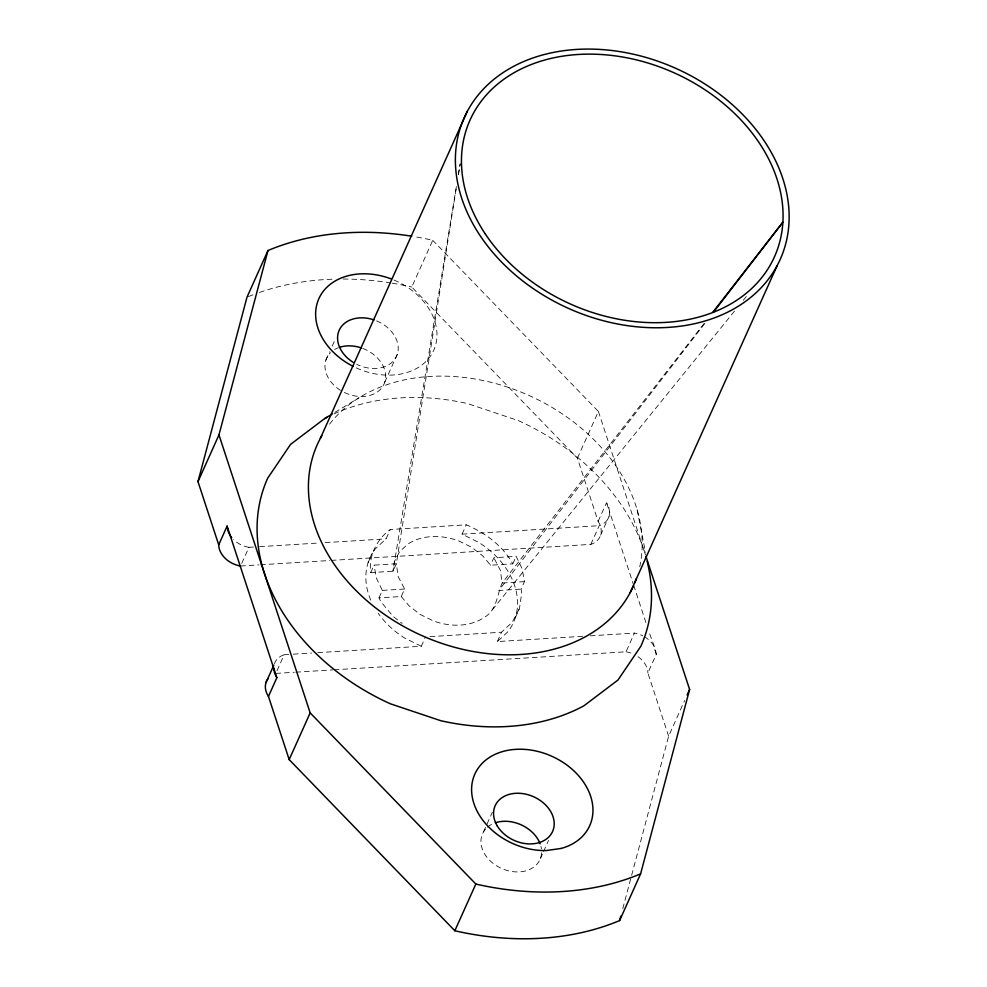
<?xml version="1.0" encoding="UTF-8"?>
<svg xmlns="http://www.w3.org/2000/svg" width="987" height="987" viewBox="0 0 987 987"><rect width="100%" height="100%" fill="white"/><g stroke="black" fill="none" stroke-linecap="round" stroke-linejoin="round"><path stroke-width="0.74" stroke-dasharray="4.93 3.7" d="M456.376 186.531L392.974 571.239L394.405 561.48L399.513 551.819L407.791 544.133A55.099 41.836 24.2 0 1 458.869 540.975L471.749 547.353L482.865 556.014L490.514 565.206L512.796 563.836C502.778 545.7 485.135 532.77 466.271 524.813L390.272 529.513C376.837 539.198 368.41 556.014 370.705 572.608L392.974 571.239L396.342 563.762L456.537 186.58M515.251 617.899L519.458 608.56L521.741 592.866L521.087 589.103L524.442 581.639L522.222 568.894L516.152 556.36L493.87 557.741L490.514 565.206M458.486 174.415L460.189 163.768L458.387 174.415M622.772 908.694L668.618 736.191L684.67 700.462M325.883 360.119L329.658 351.705M332.187 346.104L335.333 339.096M241.753 563.343L248.946 547.316L253.523 547.032M331.188 560.406L590.794 544.38A22.43 17.038 24.2 0 0 598.134 521.37L577.407 458.19L411.752 287.044L432.75 240.322A259.988 197.4 24.2 0 0 413.22 236.461M384.733 382.265L397.329 354.234M276.989 670.741L284.194 654.726L291.807 654.258M368.139 562.528L372.333 553.189M370.705 572.608L374.061 565.132L396.342 563.762L398.168 576.531L404.633 589.029L401.265 596.506L378.983 597.888L380.785 601.577L393.073 616.369L402.153 623.439M370.804 600.195A78.713 59.763 24.2 0 1 375.442 548.723L386.077 538.853L390.272 529.513M378.983 597.888L382.351 590.411L376.294 577.901L374.061 565.132M582.638 636.307L497.325 641.575L507.947 631.705A78.713 59.763 24.2 0 0 478.633 542.356L462.076 534.164L466.271 524.813M317.703 652.654L421.301 646.263L425.496 636.923M512.796 563.836L516.152 556.36M577.407 458.19L598.406 411.468L432.75 240.322M497.325 641.575L501.532 632.223L512.154 622.365L519.458 608.56M598.134 521.37L606.536 502.679L608.794 507.293L609.645 512.006L633.136 583.613M590.794 544.38L599.195 525.701A22.43 17.038 24.2 0 0 609.645 512.006L606.536 502.679M600.614 535.164L609.016 516.485M483.507 831.893L492.328 812.264M334.161 669.815L626.042 651.79L634.431 633.099A22.43 17.038 24.2 0 1 642.722 635.788M540.37 858.628L542.887 853.027M543.516 851.621L548.562 840.406M668.618 736.191L647.879 672.998L656.281 654.319L655.491 649.606L648.952 631.84M401.265 596.506L408.914 605.697L420.03 614.358L432.923 620.737A55.099 41.836 24.2 0 0 484 617.578C497.115 610.151 496.806 595.038 502.161 583.009L704.434 323.02M704.817 323.403L498.805 590.485L521.087 589.103M492.266 609.904L734.525 311.09M743.236 300.332L748.084 294.36M334.827 412.418L359.009 397.786M259.618 546.662L319.035 542.998M325.13 542.616L386.077 538.853M462.076 534.164L599.195 525.701M240.557 566.007L258.989 564.872M260.519 564.774L329.646 560.505M382.351 590.411L404.633 589.029M524.442 581.639L502.161 583.009L500.323 570.227L493.87 557.741M430.061 636.64L501.532 632.223M293.324 654.159L311.608 653.036M590.251 635.825L634.431 633.099M275.792 673.418L294.225 672.283M295.767 672.184L332.631 669.902M421.301 646.263L404.756 638.083A78.713 59.763 24.2 0 1 378.194 613.297M598.406 411.468L645.449 554.854M633.617 585.069L646.559 624.537M656.281 654.319L653.271 644.992A22.43 17.038 24.2 0 0 645.276 637.232M637.096 509.65L645.51 552.362M248.342 296.655A259.988 197.4 24.2 0 1 253.844 294.471M259.47 292.423A259.988 197.4 24.2 0 1 333.791 279.161M343.18 279.025A259.988 197.4 24.2 0 1 390.716 282.936M392.221 283.183A259.988 197.4 24.2 0 1 411.752 287.044M626.042 651.79A22.43 17.038 24.2 0 1 631.643 653.295M638.083 656.713A22.43 17.038 24.2 0 1 647.879 672.998M274.374 663.943A22.43 17.038 24.2 0 1 284.194 654.726M248.946 547.316A22.442 17.038 24.2 0 1 233.611 539.667M362.722 348.399A31.485 23.91 24.2 0 1 383.746 384.683A31.485 23.91 24.2 0 1 341.687 391.037M340.527 390.334A31.485 23.91 24.2 0 1 330.497 352.68M334.655 349.497A31.485 23.91 24.2 0 1 338.405 347.708M393.899 280A62.971 47.808 24.2 0 1 433.947 349.805A62.971 47.808 24.2 0 1 355.962 367.744M376.59 320.874A31.485 23.91 24.2 0 1 396.564 356.171A31.485 23.91 24.2 0 1 356.714 364.302M541.604 852.706A31.485 23.91 24.2 0 1 501.729 868.523A31.485 23.91 24.2 0 1 486.295 828.278M487.418 827.217A31.485 23.91 24.2 0 1 492.834 823.775M540.938 846.402A31.485 23.91 24.2 0 1 541.431 848.943M333.927 413.948A204.642 155.378 24.2 0 1 467.727 403.621L518.187 420.548A204.642 155.378 24.2 0 1 645.165 554.139M329.572 424.126A173.157 131.468 24.2 0 1 530.994 396.367A173.157 131.468 24.2 0 1 639.724 566.785"/><path stroke-width="1.48" d="M240.557 566.007A22.442 17.038 24.2 0 1 218.707 544.812L197.98 481.619L246.984 297.21L267.983 250.501A259.988 197.4 24.2 0 1 411.702 236.214M197.98 481.619L218.966 434.897L267.983 250.501M268.032 678.686A22.43 17.038 24.2 0 0 268.452 696.427L289.179 759.608L454.834 930.753A259.988 197.4 24.2 0 0 619.602 920.587L620.798 916.121M619.602 920.587L640.6 873.865L689.617 689.469L645.93 556.323M218.707 544.812L227.109 526.12L276.853 677.736L268.452 696.427M320.368 438.327L467.344 111.284M265.972 682.634L273.769 665.275M289.179 759.608L310.177 712.885L218.966 434.897M454.834 930.753L475.833 884.044A259.988 197.4 24.2 0 0 640.6 873.865M630.199 592.595L777.176 265.565A173.157 131.468 24.2 0 0 598.554 49.35A173.157 131.468 24.2 0 0 491.07 250.365A173.157 131.468 24.2 0 0 777.176 265.565M687.137 694.959L689.617 689.469M713.28 312.435L782.888 222.186L712.947 312.089M332.286 413.96L324.649 418.587L290.597 444.347L267.711 478.14A204.642 155.378 24.2 0 0 390.396 703.805L440.856 720.732A204.642 155.378 24.2 0 0 583.934 705.779L617.985 680.018L640.871 646.226A204.642 155.378 24.2 0 0 647.139 561.307M310.177 712.885L475.833 884.044M276.853 677.736L274.596 673.134L273.744 668.421M227.109 526.12L227.911 530.833L230.131 535.447A22.442 17.038 24.2 0 0 231.723 537.631M339.738 347.239A31.485 23.91 24.2 0 1 361.439 347.942M353.247 366.424A62.971 47.808 24.2 0 1 318.665 299.123A62.971 47.808 24.2 0 1 391.123 278.889M353.124 362.303A31.485 23.91 24.2 0 1 339.466 329.67A31.485 23.91 24.2 0 1 374.036 319.911M495.338 822.788A31.485 23.91 24.2 0 1 540.136 843.86M324.649 418.587A204.642 155.378 24.2 0 1 327.24 417.205M633.543 585.735A173.157 131.468 24.2 0 1 415.946 632.84A173.157 131.468 24.2 0 1 321.848 435.662M636.356 578.604A173.157 131.468 24.2 0 1 634.727 582.91M561.122 848.45L546.317 850.547A62.971 47.808 24.2 0 1 472.835 779.767A62.971 47.808 24.2 0 1 568.475 766.245A62.971 47.808 24.2 0 1 561.122 848.45M485.148 233.734A166.865 126.694 24.2 0 0 763.593 275.225A166.865 126.694 24.2 0 0 618.047 56.284A166.865 126.694 24.2 0 0 485.148 233.734M497.362 826.107A31.485 23.91 24.2 0 0 549.907 835.767A31.485 23.91 24.2 0 0 524.381 793.869A31.485 23.91 24.2 0 0 497.362 826.107"/></g></svg>
